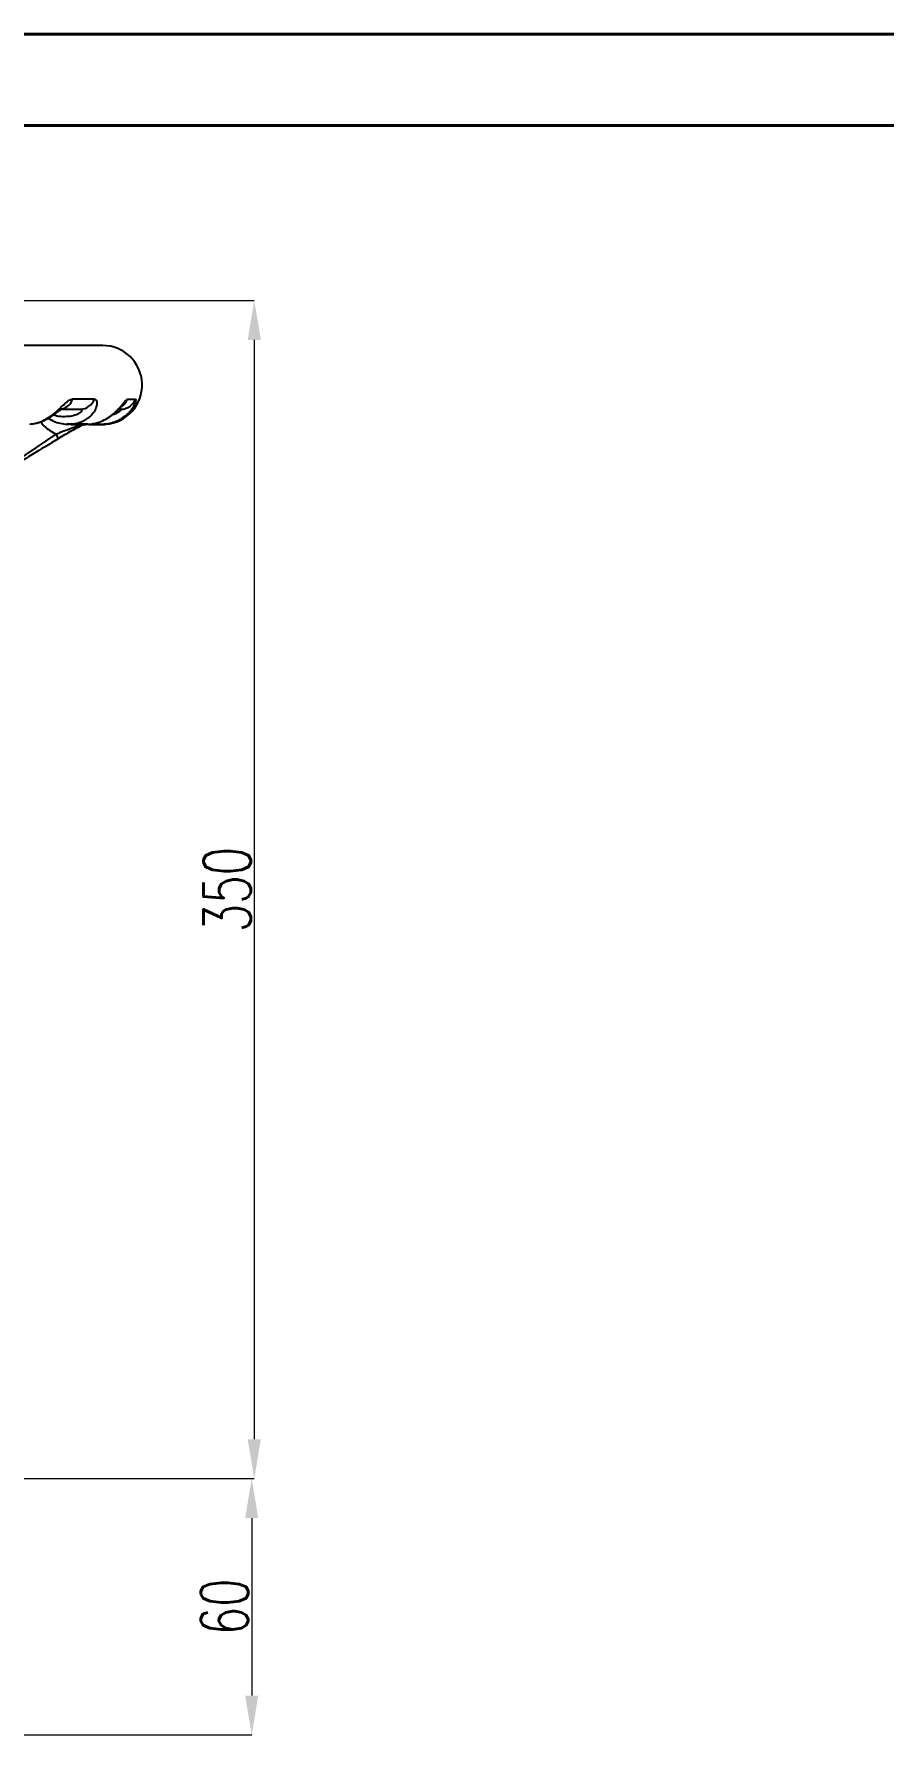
# Model space of a CAD drawing. Header units: millimetres. Extents: x 2223 to 4172, y 741 to 2119.
# Drawn here: x 3019.4 to 3234.9, y 1687.7 to 2119 of the extents above; entities that cross this region are included whole.
import ezdxf

# ---------------------------------------------------------------- set-up
doc = ezdxf.new("R2010")
doc.units = ezdxf.units.MM
for name, color, linetype, lineweight in [('AM_5', 3, 'Continuous', 25), ('AM_BOR', 7, 'Continuous', 50), ('粗实线', 7, 'Continuous', 40)]:
    doc.layers.add(name, color=color, linetype=linetype, lineweight=lineweight)
doc.styles.add('SLDTEXTSTYLE1', font='txt.shx', dxfattribs={"width": 0.7, "bigfont": 'gbcbig.shx'})
doc.dimstyles.new('SLDDIMSTYLE12$0', dxfattribs={"dimtxt": 12, "dimasz": 10, "dimexe": 0, "dimexo": 0.0625, "dimgap": 0.875, "dimtad": 1, "dimdec": 1, "dimlfac": 1.8, "dimrnd": 1e-09, "dimzin": 12, "dimdsep": 46, "dimtxsty": 'SLDTEXTSTYLE1', "dimcen": 0.09, "dimdle": 8.16, "dimclrd": 3, "dimclre": 3, "dimadec": 0, "dimazin": 3, "dimtfac": 1, "dimtdec": 1, "dimtofl": 0, "dimtmove": 0, "dimatfit": 3, "dimfxl": 0, "dimfrac": 2, "dimtolj": 1, "dimlwd": 5, "dimlwe": 5, "dimarcsym": 0})

# ---------------------------------------------------------------- blocks, each defined once
blk = doc.blocks.new('*D44')
at = {"layer": 'AM_5', "color": 3, "lineweight": 5, "transparency": 16777216}
blk.add_line((2891.34, 2051.44), (3075.23, 2051.44), dxfattribs=at)
at = {"layer": 'AM_5', "color": 3, "linetype": 'Continuous', "lineweight": 5, "transparency": 16777216}
for p, q in [((3075.23, 2041.44), (3075.23, 1762.7)), ((2938.41, 1752.7), (3075.23, 1752.7))]:
    blk.add_line(p, q, dxfattribs=at)
at = {"layer": 'AM_5', "color": 3, "transparency": 16777216}
for points in [[(3073.57, 2041.44), (3076.9, 2041.44), (3075.23, 2051.44)], [(3073.57, 1762.7), (3076.9, 1762.7), (3075.23, 1752.7)]]:
    blk.add_solid(points, dxfattribs=at)
at = {"layer": 'Defpoints', "color": 0, "transparency": 16777216}
for p in [(2891.28, 2051.44), (2938.35, 1752.7), (3075.23, 1752.7)]:
    blk.add_point(p, dxfattribs=at)
at = {"layer": 'AM_5', "color": 0, "transparency": 16777216, "insert": (3068.36, 1902.07), "char_height": 12, "attachment_point": 5, "rotation": 90, "style": 'SLDTEXTSTYLE1'}
blk.add_mtext('\\A1;350', dxfattribs=at)
blk = doc.blocks.new('*D45')
at = {"layer": 'AM_5', "color": 3, "lineweight": 5, "transparency": 16777216}
blk.add_line((2938.23, 1752.7), (3074.58, 1752.7), dxfattribs=at)
at = {"layer": 'AM_5', "color": 3, "linetype": 'Continuous', "lineweight": 5, "transparency": 16777216}
for p, q in [((3074.58, 1742.7), (3074.58, 1697.7)), ((2939.01, 1687.7), (3074.58, 1687.7))]:
    blk.add_line(p, q, dxfattribs=at)
at = {"layer": 'AM_5', "color": 3, "transparency": 16777216}
for points in [[(3072.92, 1742.7), (3076.25, 1742.7), (3074.58, 1752.7)], [(3072.92, 1697.7), (3076.25, 1697.7), (3074.58, 1687.7)]]:
    blk.add_solid(points, dxfattribs=at)
at = {"layer": 'Defpoints', "color": 0, "transparency": 16777216}
for p in [(2938.17, 1752.7), (2938.95, 1687.7), (3074.58, 1687.7)]:
    blk.add_point(p, dxfattribs=at)
at = {"layer": 'AM_5', "color": 0, "transparency": 16777216, "insert": (3067.71, 1720.2), "char_height": 12, "attachment_point": 5, "rotation": 90, "style": 'SLDTEXTSTYLE1'}
blk.add_mtext('\\A1;60', dxfattribs=at)
blk = doc.blocks.new('rA3')
at = {"layer": '粗实线'}
for p, q in [((753.384, 421.26), (333.384, 421.26)), ((748.384, 416.26), (358.384, 416.26))]:
    blk.add_line(p, q, dxfattribs=at)

msp = doc.modelspace()

# ---------------------------------------------------------------- linework, layer by layer
at = {"color": 7, "linetype": 'Continuous', "lineweight": 25}
for p, q in [((3026.448, 2023.899), (3031.167, 2023.889)), ((3040.819, 2023.869), (3041.414, 2023.868)), ((3041.414, 2023.868), (3040.819, 2023.869)), ((3027.978, 2020.107), (3027.672, 2020.136)), ((3028.157, 2020.091), (3027.978, 2020.107)), ((3028.684, 2020.042), (3028.157, 2020.091)), ((3028.684, 2020.042), (3028.568, 2020.115)), ((3028.569, 2020.115), (3028.875, 2020.054)), ((3034.632, 2020.281), (3036.42, 2020.014)), ((3036.764, 2020.013), (3035.144, 2020.149)), ((3035.465, 2020.101), (3035.991, 2020.1)), ((3036.176, 2020.038), (3036.261, 2020.038)), ((3037.014, 2020.031), (3037.082, 2020.097)), ((3037.082, 2020.097), (3037.197, 2020.043)), ((3002.191, 2002.179), (3025.042, 2017.513))]:
    msp.add_line(p, q, dxfattribs=at)
at = {"color": 7, "linetype": 'Continuous', "lineweight": 25, "flags": 128}
for points in [[(3036.807, 2040.013), (3036.618, 2040.014), (3036.053, 2040.015), (3035.113, 2040.017), (3033.8, 2040.02), (3032.117, 2040.024), (3030.068, 2040.028), (3027.658, 2040.033), (3024.892, 2040.039), (3021.778, 2040.046), (3018.322, 2040.053), (3014.532, 2040.061), (3010.418, 2040.07), (3005.989, 2040.08), (3001.256, 2040.09), (2996.229, 2040.101), (2990.921, 2040.112), (2985.343, 2040.124), (2979.509, 2040.136), (2973.434, 2040.149), (2967.13, 2040.163), (2966.743, 2040.164)], [(3036.807, 2040.013), (3036.63, 2040.014), (3036.102, 2040.015), (3035.223, 2040.017), (3033.995, 2040.019), (3032.42, 2040.022), (3030.503, 2040.027), (3028.247, 2040.031), (3025.657, 2040.037), (3022.739, 2040.043), (3019.5, 2040.05), (3015.947, 2040.057)], [(3029.198, 2026.47), (3029.935, 2026.468), (3030.658, 2026.467), (3031.364, 2026.465), (3032.054, 2026.464), (3032.729, 2026.462), (3033.388, 2026.461), (3034.031, 2026.46), (3034.658, 2026.458)], [(3043.113, 2026.44), (3043.425, 2026.44), (3043.721, 2026.439), (3044, 2026.439), (3044.261, 2026.438), (3044.506, 2026.437), (3044.733, 2026.437), (3044.943, 2026.437), (3045.136, 2026.436)], [(3028.809, 2020.03), (3028.835, 2020.03), (3029.432, 2020.029), (3030.006, 2020.028), (3030.557, 2020.026), (3031.085, 2020.025), (3031.59, 2020.024), (3032.072, 2020.023), (3032.53, 2020.022)], [(3033.358, 2020.021), (3033.78, 2020.02), (3034.69, 2020.018), (3035.435, 2020.016), (3036.016, 2020.015), (3036.431, 2020.014), (3036.452, 2020.014)], [(3036.412, 2020.014), (3036.495, 2020.014), (3036.566, 2020.014), (3036.627, 2020.014), (3036.676, 2020.014), (3036.714, 2020.013), (3036.742, 2020.013), (3036.758, 2020.013), (3036.764, 2020.013)]]:
    msp.add_lwpolyline(points, dxfattribs=at)
at = {"color": 7, "linetype": 'Continuous', "lineweight": 25}
for centre, radius, start, end in [((3036.785, 2030.013), 10, 274.38231, 89.87751), ((3025.639, 2027.609), 3.737, 281.75509, 342.25437), ((3031.099, 2027.638), 3.75, 271.03871, 341.65604), ((3039.396, 2027.828), 3.968, 294.95163, 339.53502), ((3041.416, 2027.845), 3.978, 269.96866, 339.24884), ((3036.785, 2030.013), 10, 269.87751, 273.21723), ((3021.864, 2015.616), 3.702, 11.90683, 30.83204)]:
    msp.add_arc(centre, radius, start, end, dxfattribs=at)
for points, knots in [([(3018.294, 2020.073), (3018.861, 2020.146), (3019.966, 2020.289), (3021.638, 2020.927), (3022.96, 2021.675), (3023.96, 2022.386), (3024.666, 2022.946), (3025.342, 2023.532), (3026.218, 2024.343), (3027.223, 2025.316), (3028.319, 2026.266), (3028.905, 2026.402), (3029.198, 2026.47)], [0, 0, 0, 0, 0.12809559, 0.24966876, 0.38015048, 0.4411948, 0.49971785, 0.5635707, 0.62458364, 0.74964208, 0.87501071, 1, 1, 1, 1]), ([(3019.582, 2020.296), (3019.757, 2020.315), (3020.566, 2020.402), (3022.134, 2021.069), (3023.736, 2021.985), (3025.01, 2022.907), (3025.72, 2023.452), (3026.193, 2023.805), (3026.433, 2023.968), (3026.445, 2023.978), (3026.451, 2023.983)], [0, 0, 0, 0, 0.0570143, 0.2628766, 0.5254855, 0.6283987, 0.7703269, 0.848121, 0.9294361, 1, 1, 1, 1]), ([(3031.167, 2023.889), (3031.275, 2023.866), (3031.493, 2023.818), (3031.491, 2023.459), (3031.14, 2023.018), (3030.306, 2022.491), (3028.903, 2022.065), (3027.09, 2021.926), (3025.522, 2022.01), (3024.588, 2022.295), (3024.28, 2022.389)], [0, 0, 0, 0, 0.0910879, 0.1823679, 0.2691451, 0.3640862, 0.5457592, 0.7280061, 0.9102507, 1, 1, 1, 1]), ([(3034.658, 2026.458), (3034.855, 2026.393), (3035.15, 2026.296), (3035.319, 2025.773), (3035.35, 2025.295), (3035.276, 2024.736), (3035.097, 2024.146), (3034.813, 2023.534), (3034.318, 2022.754), (3033.639, 2022.016), (3032.809, 2021.374), (3031.881, 2020.818), (3030.583, 2020.279), (3029.454, 2020.13), (3028.875, 2020.054)], [0, 0, 0, 0, 0.124469, 0.1859179, 0.249896, 0.31111, 0.3751779, 0.4362152, 0.5000928, 0.6195356, 0.6833787, 0.7502352, 0.8717997, 1, 1, 1, 1]), ([(3033.237, 2020.047), (3033.85, 2020.125), (3035.044, 2020.278), (3036.796, 2020.924), (3038.136, 2021.675), (3039.111, 2022.385), (3039.78, 2022.943), (3040.397, 2023.526), (3041.158, 2024.333), (3041.955, 2025.298), (3042.689, 2026.238), (3042.972, 2026.373), (3043.113, 2026.44)], [0, 0, 0, 0, 0.1281848, 0.2496943, 0.3801403, 0.4411842, 0.4997204, 0.5635686, 0.6245937, 0.7496429, 0.875004, 1, 1, 1, 1]), ([(3036.863, 2021.021), (3036.963, 2021.057), (3037.68, 2021.314), (3038.752, 2022.06), (3039.953, 2023.009), (3040.69, 2023.726), (3040.993, 2024.053), (3041.093, 2024.174), (3041.065, 2024.179), (3041.057, 2024.181)], [0, 0, 0, 0, 0.04742638, 0.33805218, 0.580682, 0.7823519, 0.87500407, 0.96508418, 1, 1, 1, 1]), ([(3045.136, 2026.436), (3045.176, 2026.37), (3045.255, 2026.237), (3045.029, 2025.461), (3044.689, 2024.735), (3044.347, 2024.149), (3043.914, 2023.542), (3043.247, 2022.765), (3042.422, 2022.029), (3041.468, 2021.387), (3040.429, 2020.829), (3039.011, 2020.283), (3037.812, 2020.125), (3037.197, 2020.043)], [0, 0, 0, 0, 0.1245156, 0.2495944, 0.3108279, 0.374896, 0.4359736, 0.4998758, 0.6193832, 0.6832396, 0.7500985, 0.8716543, 1, 1, 1, 1]), ([(3041.414, 2023.868), (3041.439, 2023.844), (3041.488, 2023.797), (3041.245, 2023.437), (3040.689, 2023.003), (3039.966, 2022.602), (3039.376, 2022.46), (3039.109, 2022.396)], [0, 0, 0, 0, 0.2059324, 0.4122991, 0.608486, 0.8231296, 1, 1, 1, 1]), ([(3021.051, 2020.704), (3021.343, 2020.321), (3022.41, 2018.918), (3023.934, 2018.104), (3025.042, 2017.513)], [0, 0, 0, 0, 0.2731725, 1, 1, 1, 1]), ([(3022.987, 2021.625), (3023.567, 2021.273), (3025.167, 2020.304), (3027.04, 2020.138), (3028.233, 2020.031)], [0, 0, 0, 0, 0.3626362, 1, 1, 1, 1]), ([(3031.689, 2020.028), (3030.582, 2019.619), (3028.717, 2018.929), (3026.469, 2018.107), (3025.403, 2017.663), (3025.042, 2017.513)], [0, 0, 0, 0, 0.492155, 0.828466, 1, 1, 1, 1]), ([(3032.124, 2020.051), (3030.997, 2019.465), (3029.316, 2018.591), (3027.066, 2017.331), (3026.018, 2016.7), (3025.486, 2016.38)], [0, 0, 0, 0, 0.49999808, 0.74615361, 1, 1, 1, 1]), ([(3033.045, 2020.035), (3032.411, 2020.036), (3031.141, 2020.038), (3029.504, 2020.041), (3028.684, 2020.042)], [0, 0, 0, 0, 0.4994059, 1, 1, 1, 1]), ([(3028.875, 2020.054), (3029.693, 2020.053), (3031.331, 2020.05), (3032.601, 2020.048), (3033.237, 2020.047)], [0, 0, 0, 0, 0.4994045, 1, 1, 1, 1]), ([(3037.014, 2020.031), (3036.093, 2019.984), (3035.164, 2019.938), (3034.312, 2020.244), (3034.305, 2020.247)], [0, 0, 0, 0, 0.99151689, 1, 1, 1, 1]), ([(3036.426, 2020.037), (3036.59, 2020.036), (3036.834, 2020.036), (3036.931, 2020.035), (3036.962, 2020.035)], [0, 0, 0, 0, 0.67522146, 1, 1, 1, 1]), ([(3037.35, 2020.032), (3037.361, 2020.032), (3037.406, 2020.031), (3037.184, 2020.031), (3037.014, 2020.031)], [0, 0, 0, 0, 0.2371963, 1, 1, 1, 1]), ([(3037.197, 2020.043), (3037.418, 2020.043), (3037.655, 2020.044), (3037.559, 2020.044), (3037.553, 2020.044)], [0, 0, 0, 0, 0.9381848, 1, 1, 1, 1]), ([(3025.486, 2016.38), (3024.395, 2015.709), (3018.942, 2012.355), (3011.172, 2007.619), (3004.463, 2003.555), (3002.191, 2002.179)], [0, 0, 0, 0, 0.1418804, 0.7094415, 1, 1, 1, 1])]:
    msp.add_open_spline(points, degree=3, knots=knots, dxfattribs=at)

# ---------------------------------------------------------------- block references
at = {"layer": 'AM_BOR', "xscale": 4.640625, "yscale": 4.640625, "zscale": 4.640625}
msp.add_blockref('rA3', (675.7, 164.093), dxfattribs=at)

# ---------------------------------------------------------------- dimensions: what is measured, and where the dimension line sits
at = {"layer": 'AM_5'}
for base, p1, p2, text, picture, middle in [((3075.235, 1752.703), (2891.279, 2051.444), (2938.347, 1752.703), '350', '*D44', (3068.36, 1902.074)), ((3074.582, 1687.702), (2938.168, 1752.704), (2938.95, 1687.702), '60', '*D45', (3067.707, 1720.203))]:
    dim = msp.add_linear_dim(base=base, p1=p1, p2=p2, angle=90, text=text, dimstyle='SLDDIMSTYLE12$0', override={"dimlfac": 1, "dimpost": ''}, dxfattribs=at)
    dim.commit()
    dim.dimension.update_dxf_attribs({"geometry": picture, "text_midpoint": middle})

doc.saveas('drawing.dxf')
